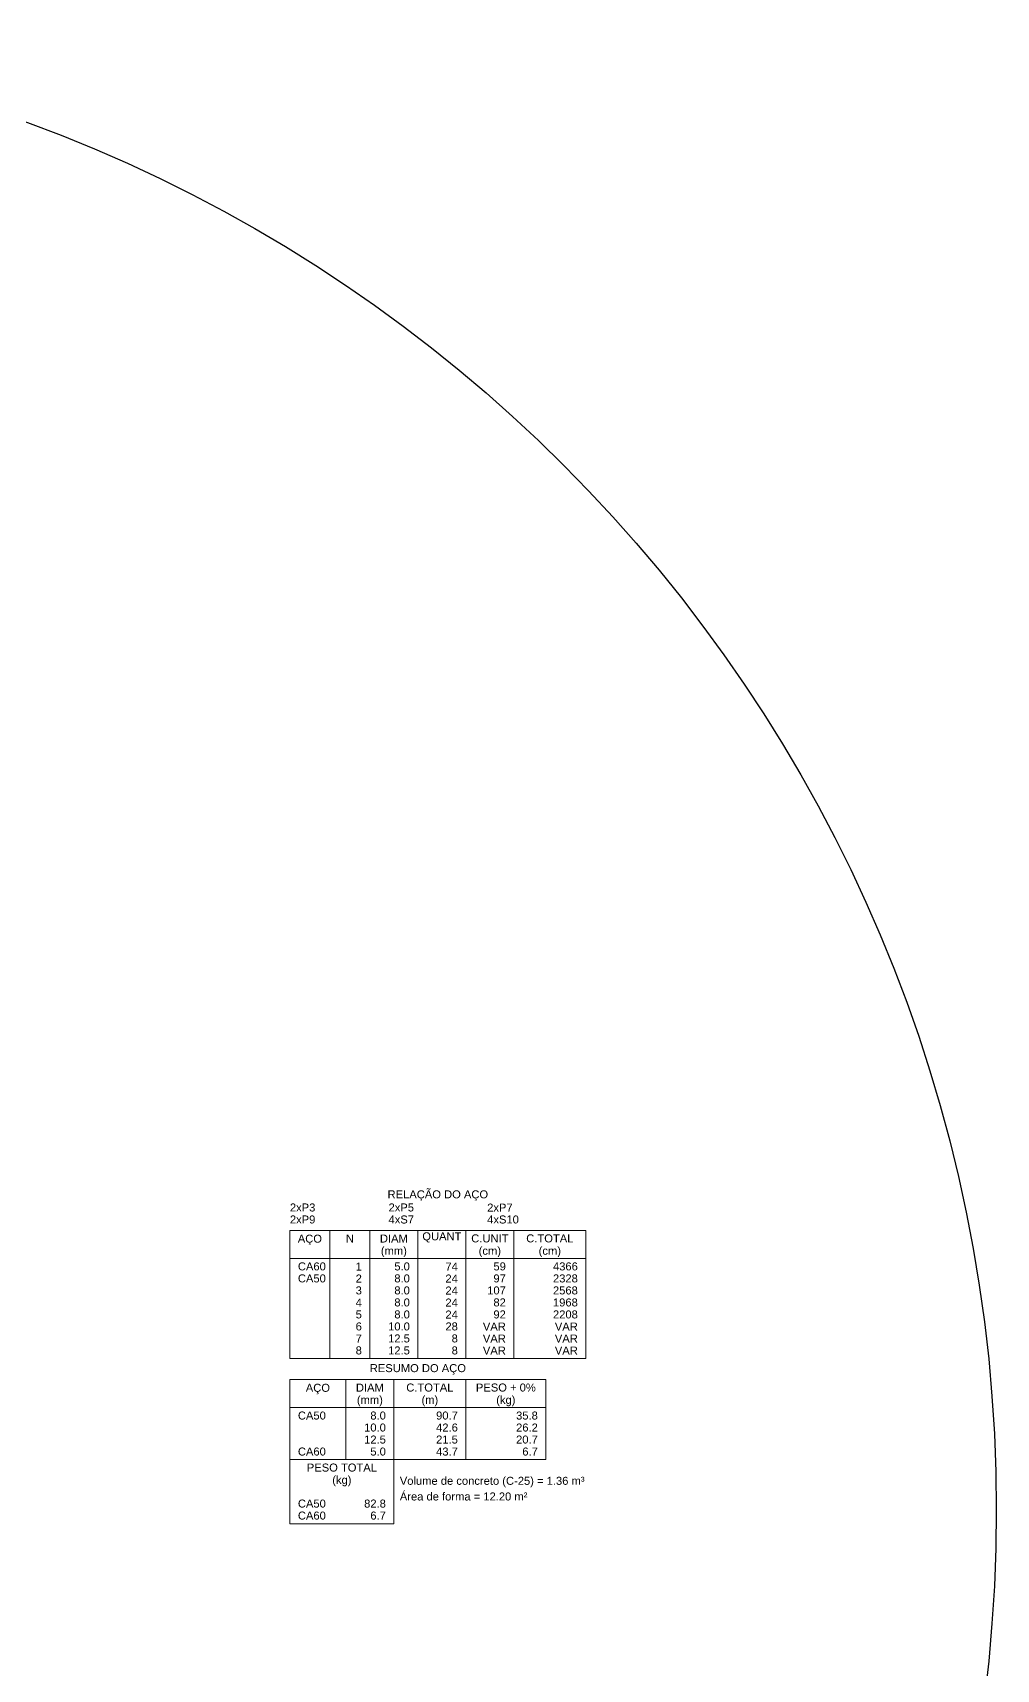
# Model space of a CAD drawing. Extents: x 5006 to 5323, y 875 to 3681.
# Drawn here: x 5271.9 to 5322.9, y 3345.3 to 3431.9 of the extents above; entities that cross this region are included whole.
import ezdxf

# ---------------------------------------------------------------- set-up
doc = ezdxf.new("R2010")
doc.units = 0
doc.header["$LTSCALE"] = 2
doc.layers.add('DT-Relação do aço', color=9, linetype='Continuous', lineweight=5)
doc.styles.add('ARIAL', font='arial.ttf')

msp = doc.modelspace()

# ---------------------------------------------------------------- linework, layer by layer
msp.add_circle((5244.6953, 3353.7187), 78.188)
at = {"layer": 'DT-Relação do aço', "linetype": 'Continuous'}
for p, q in [((5285.4713, 3368.5111), (5301.1445, 3368.5111)), ((5285.4713, 3368.5111), (5285.4713, 3361.7335)), ((5287.5893, 3368.5111), (5287.5893, 3361.7335)), ((5289.7073, 3368.5111), (5289.7073, 3361.7335)), ((5292.2489, 3368.5111), (5292.2489, 3361.7335)), ((5294.7905, 3368.5111), (5294.7905, 3361.7335)), ((5297.3321, 3368.5111), (5297.3321, 3361.7335)), ((5301.1445, 3368.5111), (5301.1445, 3361.7335)), ((5285.4713, 3367.0285), (5301.1445, 3367.0285)), ((5285.4713, 3361.7335), (5301.1445, 3361.7335)), ((5285.4713, 3360.6184), (5285.4713, 3356.3824)), ((5285.4713, 3360.6184), (5299.0265, 3360.6184)), ((5288.4365, 3360.6184), (5288.4365, 3356.3824)), ((5290.9781, 3360.6184), (5290.9781, 3356.3824)), ((5294.7905, 3360.6184), (5294.7905, 3356.3824)), ((5299.0265, 3360.6184), (5299.0265, 3356.3824)), ((5285.4713, 3359.1358), (5299.0265, 3359.1358)), ((5285.4713, 3356.3824), (5299.0265, 3356.3824)), ((5285.4713, 3356.3824), (5285.4713, 3352.9936)), ((5290.9781, 3352.9936), (5290.9781, 3356.3824)), ((5285.4713, 3352.9936), (5290.9781, 3352.9936))]:
    msp.add_line(p, q, dxfattribs=at)

# ---------------------------------------------------------------- texts
at = {"layer": 'DT-Relação do aço', "linetype": 'Continuous', "char_height": 0.4236, "line_spacing_factor": 0.798, "style": 'ARIAL'}
for s, insert, width, attachment_point in [('RELAÇÃO DO AÇO', (5293.3075, 3370.0821), 10.681309, 8), ('2xP3', (5285.4713, 3369.5123), 2.70451, 7), ('2xP5', (5290.6957, 3369.5123), 2.70451, 7), ('2xP7', (5295.9201, 3369.5123), 2.70451, 7), ('2xP9', (5285.4713, 3368.8769), 2.70451, 7), ('4xS7', (5290.6957, 3368.8769), 2.70451, 7), ('4xS10', (5295.9201, 3368.8769), 3.364415, 7), ('AÇO', (5286.5305, 3367.7361), 2.571255, 8), ('N', (5288.6483, 3367.8757), 0.856892, 8), ('DIAM', (5290.9781, 3367.8757), 2.966387, 8), ('QUANT', (5293.5197, 3367.8757), 4.152941, 8), ('C.UNIT', (5296.0613, 3367.8757), 3.954796, 8), ('C.TOTAL', (5299.2383, 3367.8757), 5.010412, 8), ('(mm)', (5290.9785, 3367.1001), 2.767082, 8), ('(cm)', (5296.0615, 3367.1001), 2.37195, 8), ('(cm)', (5299.2385, 3367.1001), 2.37195, 8), ('RESUMO DO AÇO', (5292.2485, 3360.8847), 10.218391, 8), ('AÇO', (5286.9535, 3359.843), 2.571255, 8), ('DIAM', (5289.7073, 3359.983), 2.966387, 8), ('C.TOTAL', (5292.8843, 3359.983), 5.010412, 8), ('PESO + 0%', (5296.9085, 3359.983), 6.364406, 8), ('(mm)', (5289.7075, 3359.208), 2.767082, 8), ('(m)', (5292.8845, 3359.208), 1.778673, 8), ('(kg)', (5296.9085, 3359.208), 2.043446, 8), ('CA50', (5285.8949, 3358.5004), 2.968125, 7), ('10.0', (5290.5545, 3357.865), 2.309378, 9), ('8.0', (5290.5545, 3358.5004), 1.649473, 9), ('42.6', (5294.3669, 3357.865), 2.309378, 9), ('90.7', (5294.3669, 3358.5004), 2.309378, 9), ('35.8', (5298.6029, 3358.5004), 2.309378, 9), ('26.2', (5298.6029, 3357.865), 2.309378, 9), ('12.5', (5290.5545, 3357.2296), 2.309378, 9), ('21.5', (5294.3669, 3357.2296), 2.309378, 9), ('20.7', (5298.6029, 3357.2296), 2.309378, 9), ('CA60', (5285.8949, 3356.5942), 2.968125, 7), ('5.0', (5290.5545, 3356.5942), 1.649473, 9), ('43.7', (5294.3669, 3356.5942), 2.309378, 9), ('6.7', (5298.6029, 3356.5942), 1.649473, 9), ('PESO TOTAL', (5288.2247, 3355.747), 7.450729, 8), ('(kg)', (5288.2245, 3354.972), 2.043446, 8), ('Área de forma = 12.20 m²', (5291.292, 3354.2165), 13.553258, 7), ('Volume de concreto (C-25) = 1.36 m³', (5291.2922, 3354.9241), 19.619866, 7), ('CA50', (5285.8949, 3353.8408), 2.968125, 7), ('82.8', (5290.5545, 3353.8408), 2.309378, 9), ('CA60', (5285.8949, 3353.2054), 2.968125, 7), ('6.7', (5290.5545, 3353.2054), 1.649473, 9)]:
    msp.add_mtext(s, dxfattribs=dict(at, insert=insert, width=width, attachment_point=attachment_point))
at = {"layer": 'DT-Relação do aço', "color": 9, "linetype": 'Continuous', "char_height": 0.4236, "line_spacing_factor": 0.798, "style": 'ARIAL'}
for s, insert, width, attachment_point in [('CA60', (5285.8949, 3366.3931), 2.968125, 7), ('CA50', (5285.8949, 3365.7577), 2.968125, 7), ('2', (5289.2837, 3365.7577), 0.659905, 9), ('1', (5289.2837, 3366.3931), 0.659905, 9), ('5.0', (5291.8253, 3366.3931), 1.649473, 9), ('8.0', (5291.8253, 3365.7577), 1.649473, 9), ('24', (5294.3669, 3365.7577), 1.31981, 9), ('74', (5294.3669, 3366.3931), 1.31981, 9), ('59', (5296.9085, 3366.3931), 1.31981, 9), ('97', (5296.9085, 3365.7577), 1.31981, 9), ('4366', (5300.7209, 3366.3931), 2.639621, 9), ('2328', (5300.7209, 3365.7577), 2.639621, 9), ('3', (5289.2837, 3365.1223), 0.659905, 9), ('8.0', (5291.8253, 3365.1223), 1.649473, 9), ('24', (5294.3669, 3365.1223), 1.31981, 9), ('107', (5296.9085, 3365.1223), 1.979715, 9), ('2568', (5300.7209, 3365.1223), 2.639621, 9), ('4', (5289.2837, 3364.4869), 0.659905, 9), ('5', (5289.2837, 3363.8515), 0.659905, 9), ('8.0', (5291.8253, 3364.4869), 1.649473, 9), ('8.0', (5291.8253, 3363.8515), 1.649473, 9), ('24', (5294.3669, 3364.4869), 1.31981, 9), ('24', (5294.3669, 3363.8515), 1.31981, 9), ('82', (5296.9085, 3364.4869), 1.31981, 9), ('92', (5296.9085, 3363.8515), 1.31981, 9), ('2208', (5300.7209, 3363.8515), 2.639621, 9), ('1968', (5300.7209, 3364.4869), 2.639621, 9), ('6', (5289.2837, 3363.2161), 0.659905, 9), ('10.0', (5291.8253, 3363.2161), 2.309378, 9), ('28', (5294.3669, 3363.2161), 1.31981, 9), ('VAR', (5296.9085, 3363.2161), 2.439737, 9), ('VAR', (5300.7209, 3363.2161), 2.439737, 9), ('7', (5289.2837, 3362.5807), 0.659905, 9), ('12.5', (5291.8253, 3362.5807), 2.309378, 9), ('8', (5294.3669, 3362.5807), 0.659905, 9), ('VAR', (5296.9085, 3362.5807), 2.439737, 9), ('VAR', (5300.7209, 3362.5807), 2.439737, 9), ('8', (5289.2837, 3361.9453), 0.659905, 9), ('12.5', (5291.8253, 3361.9453), 2.309378, 9), ('8', (5294.3669, 3361.9453), 0.659905, 9), ('VAR', (5296.9085, 3361.9453), 2.439737, 9), ('VAR', (5300.7209, 3361.9453), 2.439737, 9)]:
    msp.add_mtext(s, dxfattribs=dict(at, insert=insert, width=width, attachment_point=attachment_point))

doc.saveas('drawing.dxf')
